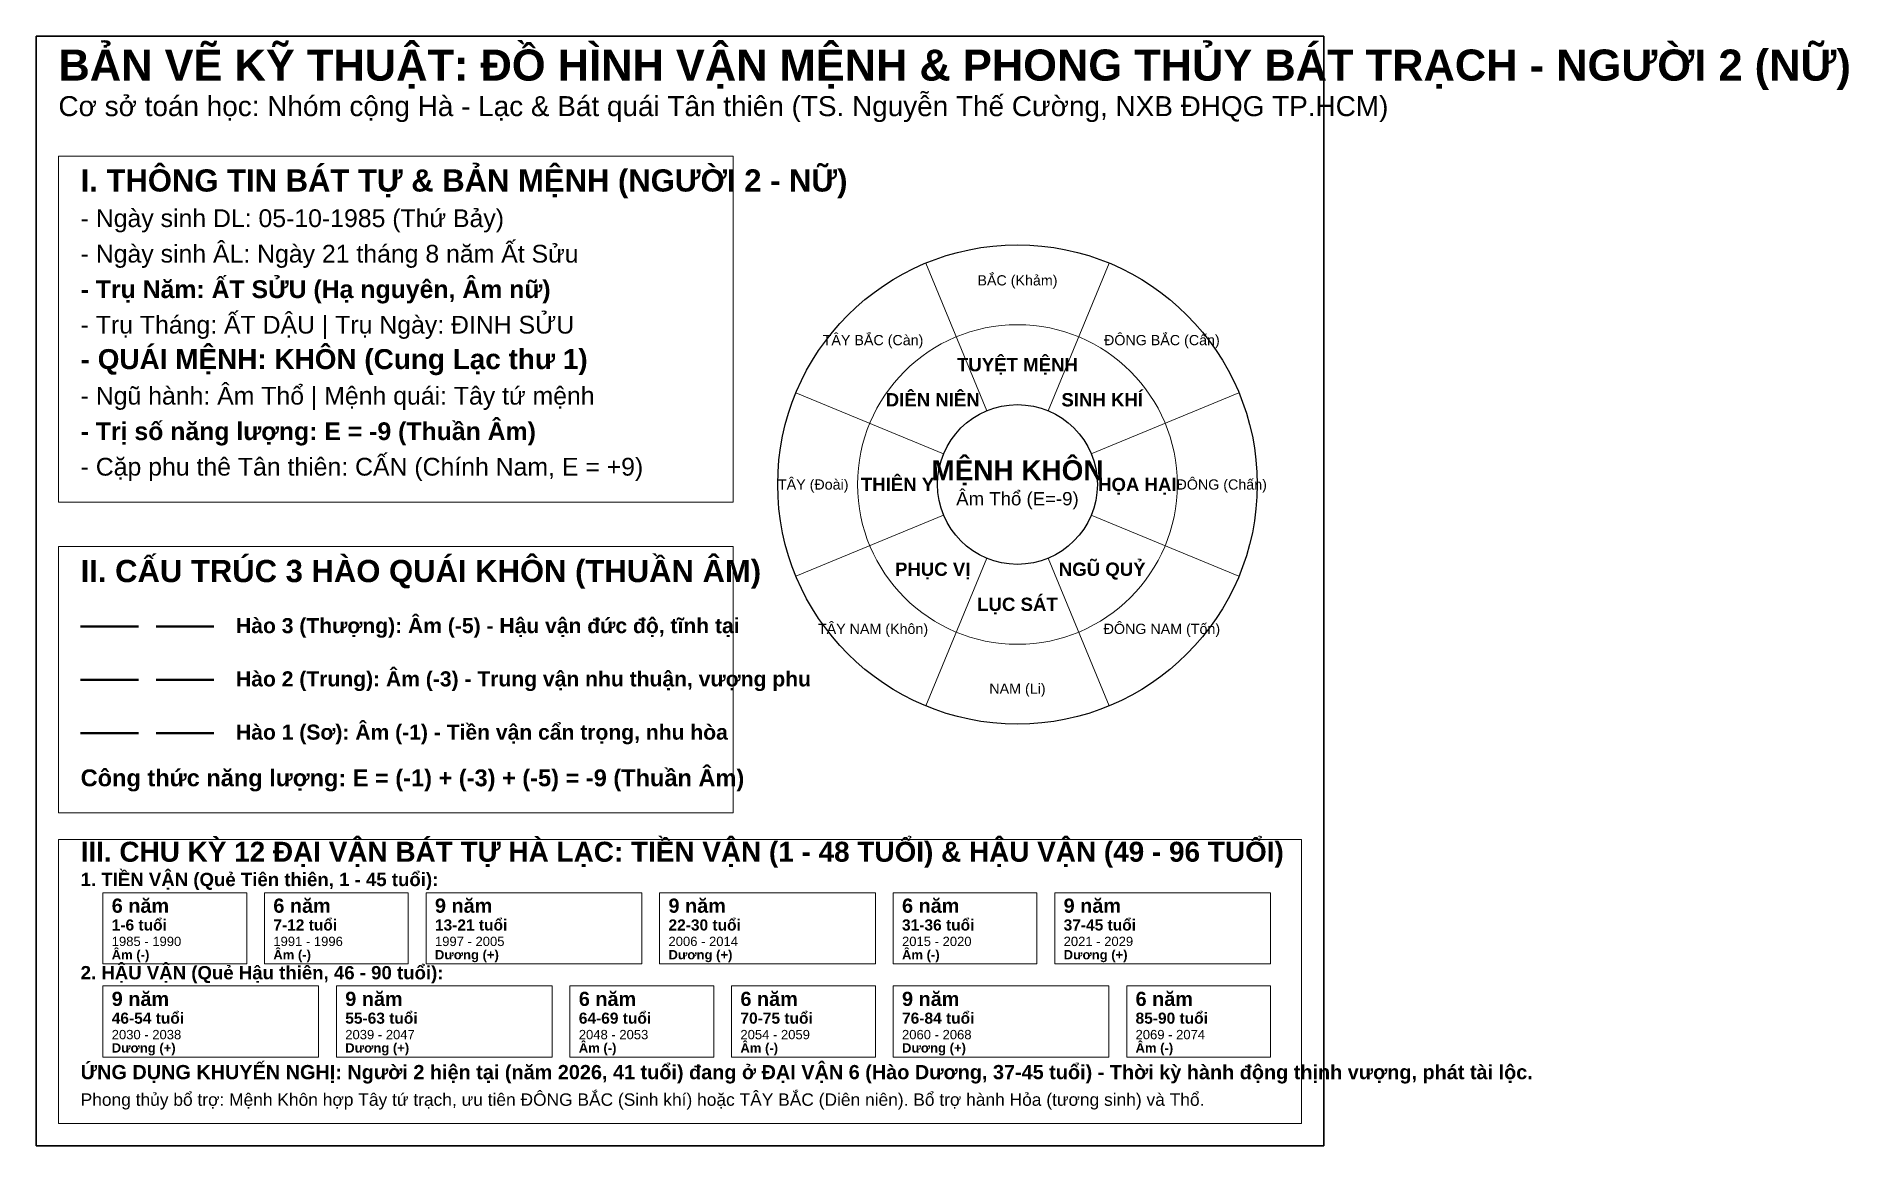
# Model space of a CAD drawing. Header units: metres. Extents: x -145 to 263, y -125 to 125.
import ezdxf
from ezdxf.enums import TextEntityAlignment as Align

# ---------------------------------------------------------------- set-up
doc = ezdxf.new("R2010")
doc.units = ezdxf.units.M
for name, color, linetype, true_color in [('CHU_THICH', 7, 'Continuous', 0x000000), ('HAO_AM', 2, 'Continuous', 0xd97706), ('HAO_DUONG', 1, 'Continuous', 0xb91c1c), ('KHUNG', 7, 'Continuous', 0x000000), ('NET_CHINH', 7, 'Continuous', 0x000000), ('SAN_CAT', 3, 'Continuous', 0x15803d), ('SAN_HUNG', 1, 'Continuous', 0xb91c1c), ('TIEU_DE', 7, 'Continuous', 0x000000)]:
    doc.layers.add(name, color=color, linetype=linetype, true_color=true_color)
doc.styles.add('VN_BOLD', font='arialbd.ttf')
doc.styles.add('VN_TEXT', font='arial.ttf')

msp = doc.modelspace()

# ---------------------------------------------------------------- linework, layer by layer
at = {"layer": 'HAO_AM', "lineweight": 50}
for p, q in [((-135, -8), (-122, -8)), ((-118, -8), (-105, -8)), ((-135, -20), (-122, -20)), ((-118, -20), (-105, -20)), ((-135, -32), (-122, -32)), ((-118, -32), (-105, -32))]:
    msp.add_line(p, q, dxfattribs=at)
at = {"layer": 'HAO_AM', "lineweight": 20}
for p, q in [((-130, -68), (-97.6, -68)), ((-130, -84), (-130, -68)), ((-97.6, -68), (-97.6, -84)), ((-93.6, -68), (-61.2, -68)), ((-93.6, -84), (-93.6, -68)), ((-61.2, -68), (-61.2, -84)), ((48, -68), (80.4, -68)), ((48, -84), (48, -68)), ((80.4, -68), (80.4, -84)), ((-97.6, -84), (-130, -84)), ((-61.2, -84), (-93.6, -84)), ((80.4, -84), (48, -84)), ((-24.8, -89), (7.6, -89)), ((-24.8, -105), (-24.8, -89)), ((7.6, -89), (7.6, -105)), ((11.6, -89), (44, -89)), ((11.6, -105), (11.6, -89)), ((44, -89), (44, -105)), ((100.6, -89), (133, -89)), ((100.6, -105), (100.6, -89)), ((133, -89), (133, -105)), ((7.6, -105), (-24.8, -105)), ((44, -105), (11.6, -105)), ((133, -105), (100.6, -105))]:
    msp.add_line(p, q, dxfattribs=at)
at = {"layer": 'HAO_DUONG', "lineweight": 20}
for p, q in [((-57.2, -68), (-8.6, -68)), ((-57.2, -84), (-57.2, -68)), ((-8.6, -68), (-8.6, -84)), ((-4.6, -68), (44, -68)), ((-4.6, -84), (-4.6, -68)), ((44, -68), (44, -84)), ((84.4, -68), (133, -68)), ((84.4, -84), (84.4, -68)), ((133, -68), (133, -84)), ((-8.6, -84), (-57.2, -84)), ((44, -84), (-4.6, -84)), ((133, -84), (84.4, -84)), ((-130, -89), (-81.4, -89)), ((-130, -105), (-130, -89)), ((-81.4, -89), (-81.4, -105)), ((-77.4, -89), (-28.8, -89)), ((-77.4, -105), (-77.4, -89)), ((-28.8, -89), (-28.8, -105)), ((48, -89), (96.6, -89)), ((48, -105), (48, -89)), ((96.6, -89), (96.6, -105)), ((-81.4, -105), (-130, -105)), ((-28.8, -105), (-77.4, -105)), ((96.6, -105), (48, -105))]:
    msp.add_line(p, q, dxfattribs=at)
at = {"layer": 'KHUNG', "lineweight": 35}
for p, q in [((-145, 125), (145, 125)), ((-145, -125), (-145, 125)), ((145, 125), (145, -125)), ((145, -125), (-145, -125))]:
    msp.add_line(p, q, dxfattribs=at)
at = {"layer": 'KHUNG', "lineweight": 20}
for p, q in [((-140, 98), (12, 98)), ((-140, 20), (-140, 98)), ((12, 98), (12, 20)), ((12, 20), (-140, 20)), ((-140, 10), (12, 10)), ((-140, -50), (-140, 10)), ((12, 10), (12, -50)), ((12, -50), (-140, -50)), ((-140, -56), (140, -56)), ((-140, -120), (-140, -56)), ((140, -56), (140, -120)), ((140, -120), (-140, -120))]:
    msp.add_line(p, q, dxfattribs=at)
at = {"layer": 'KHUNG', "lineweight": 30}
msp.add_circle((76, 24), 54, dxfattribs=at)
at = {"layer": 'NET_CHINH', "lineweight": 15}
for p, q in [((69.11, 40.63), (55.34, 73.89)), ((82.89, 40.63), (96.66, 73.89)), ((59.37, 30.89), (26.11, 44.66)), ((92.63, 30.89), (125.89, 44.66)), ((59.37, 17.11), (26.11, 3.34)), ((92.63, 17.11), (125.89, 3.34)), ((69.11, 7.37), (55.34, -25.89)), ((82.89, 7.37), (96.66, -25.89))]:
    msp.add_line(p, q, dxfattribs=at)
at = {"layer": 'NET_CHINH', "lineweight": 20}
msp.add_circle((76, 24), 36, dxfattribs=at)
at = {"layer": 'NET_CHINH', "lineweight": 25}
msp.add_circle((76, 24), 18, dxfattribs=at)

# ---------------------------------------------------------------- texts
at = {"layer": 'CHU_THICH'}
for s, height, style, p in [('Cơ sở toán học: Nhóm cộng Hà - Lạc & Bát quái Tân thiên (TS. Nguyễn Thế Cường, NXB ĐHQG TP.HCM)', 4.5, 'VN_TEXT', (-140, 107)), ('- Ngày sinh DL: 05-10-1985 (Thứ Bảy)', 4, 'VN_TEXT', (-135, 82)), ('- Ngày sinh ÂL: Ngày 21 tháng 8 năm Ất Sửu', 4, 'VN_TEXT', (-135, 74)), ('- Trụ Năm: ẤT SỬU (Hạ nguyên, Âm nữ)', 4, 'VN_BOLD', (-135, 66)), ('- Trụ Tháng: ẤT DẬU | Trụ Ngày: ĐINH SỬU', 4, 'VN_TEXT', (-135, 58)), ('- Ngũ hành: Âm Thổ | Mệnh quái: Tây tứ mệnh', 4, 'VN_TEXT', (-135, 42)), ('- Cặp phu thê Tân thiên: CẤN (Chính Nam, E = +9)', 4, 'VN_TEXT', (-135, 26)), ('1. TIỀN VẬN (Quẻ Tiên thiên, 1 - 45 tuổi):', 3, 'VN_BOLD', (-135, -66.5)), ('1-6 tuổi', 2.5, 'VN_BOLD', (-128, -76.5)), ('7-12 tuổi', 2.5, 'VN_BOLD', (-91.6, -76.5)), ('13-21 tuổi', 2.5, 'VN_BOLD', (-55.2, -76.5)), ('22-30 tuổi', 2.5, 'VN_BOLD', (-2.6, -76.5)), ('31-36 tuổi', 2.5, 'VN_BOLD', (50, -76.5)), ('37-45 tuổi', 2.5, 'VN_BOLD', (86.4, -76.5)), ('1985 - 1990', 2.1, 'VN_TEXT', (-128, -80)), ('1991 - 1996', 2.1, 'VN_TEXT', (-91.6, -80)), ('1997 - 2005', 2.1, 'VN_TEXT', (-55.2, -80)), ('2006 - 2014', 2.1, 'VN_TEXT', (-2.6, -80)), ('2015 - 2020', 2.1, 'VN_TEXT', (50, -80)), ('2021 - 2029', 2.1, 'VN_TEXT', (86.4, -80)), ('2. HẬU VẬN (Quẻ Hậu thiên, 46 - 90 tuổi):', 3, 'VN_BOLD', (-135, -87.5)), ('46-54 tuổi', 2.5, 'VN_BOLD', (-128, -97.5)), ('55-63 tuổi', 2.5, 'VN_BOLD', (-75.4, -97.5)), ('64-69 tuổi', 2.5, 'VN_BOLD', (-22.8, -97.5)), ('70-75 tuổi', 2.5, 'VN_BOLD', (13.6, -97.5)), ('76-84 tuổi', 2.5, 'VN_BOLD', (50, -97.5)), ('85-90 tuổi', 2.5, 'VN_BOLD', (102.6, -97.5)), ('2030 - 2038', 2.1, 'VN_TEXT', (-128, -101)), ('2039 - 2047', 2.1, 'VN_TEXT', (-75.4, -101)), ('2048 - 2053', 2.1, 'VN_TEXT', (-22.8, -101)), ('2054 - 2059', 2.1, 'VN_TEXT', (13.6, -101)), ('2060 - 2068', 2.1, 'VN_TEXT', (50, -101)), ('2069 - 2074', 2.1, 'VN_TEXT', (102.6, -101)), ('Phong thủy bổ trợ: Mệnh Khôn hợp Tây tứ trạch, ưu tiên ĐÔNG BẮC (Sinh khí) hoặc TÂY BẮC (Diên niên). Bổ trợ hành Hỏa (tương sinh) và Thổ.', 2.8, 'VN_TEXT', (-135, -116))]:
    msp.add_text(s, height=height, dxfattribs=dict(at, style=style)).set_placement(p)
at = {"layer": 'CHU_THICH', "style": 'VN_TEXT'}
for s, height, p in [('BẮC (Khảm)', 2.3, (76, 70)), ('TÂY BẮC (Càn)', 2.3, (43.47, 56.53)), ('ĐÔNG BẮC (Cấn)', 2.3, (108.53, 56.53)), ('TÂY (Đoài)', 2.3, (30, 24)), ('ĐÔNG (Chấn)', 2.3, (122, 24)), ('Âm Thổ (E=-9)', 3, (76, 20.8)), ('TÂY NAM (Khôn)', 2.3, (43.47, -8.53)), ('ĐÔNG NAM (Tốn)', 2.3, (108.53, -8.53)), ('NAM (Li)', 2.3, (76, -22))]:
    msp.add_text(s, height=height, dxfattribs=at).set_placement(p, align=Align.MIDDLE_CENTER)
at = {"layer": 'HAO_AM', "style": 'VN_BOLD'}
for s, height, p in [('- QUÁI MỆNH: KHÔN (Cung Lạc thư 1)', 4.5, (-135, 50)), ('- Trị số năng lượng: E = -9 (Thuần Âm)', 4, (-135, 34)), ('Hào 3 (Thượng): Âm (-5) - Hậu vận đức độ, tĩnh tại', 3.4, (-100, -9.5)), ('Hào 2 (Trung): Âm (-3) - Trung vận nhu thuận, vượng phu', 3.4, (-100, -21.5)), ('Hào 1 (Sơ): Âm (-1) - Tiền vận cẩn trọng, nhu hòa', 3.4, (-100, -33.5)), ('Công thức năng lượng: E = (-1) + (-3) + (-5) = -9 (Thuần Âm)', 3.8, (-135, -44)), ('6 năm', 3.2, (-128, -72.5)), ('6 năm', 3.2, (-91.6, -72.5)), ('6 năm', 3.2, (50, -72.5)), ('Âm (-)', 2.1, (-128, -83)), ('Âm (-)', 2.1, (-91.6, -83)), ('Âm (-)', 2.1, (50, -83)), ('6 năm', 3.2, (-22.8, -93.5)), ('6 năm', 3.2, (13.6, -93.5)), ('6 năm', 3.2, (102.6, -93.5)), ('Âm (-)', 2.1, (-22.8, -104)), ('Âm (-)', 2.1, (13.6, -104)), ('Âm (-)', 2.1, (102.6, -104))]:
    msp.add_text(s, height=height, dxfattribs=at).set_placement(p)
msp.add_text('MỆNH KHÔN', height=4.5, dxfattribs=at).set_placement((76, 27.2), align=Align.MIDDLE_CENTER)
at = {"layer": 'HAO_DUONG', "style": 'VN_BOLD'}
for s, height, p in [('9 năm', 3.2, (-55.2, -72.5)), ('9 năm', 3.2, (-2.6, -72.5)), ('9 năm', 3.2, (86.4, -72.5)), ('Dương (+)', 2.1, (-55.2, -83)), ('Dương (+)', 2.1, (-2.6, -83)), ('Dương (+)', 2.1, (86.4, -83)), ('9 năm', 3.2, (-128, -93.5)), ('9 năm', 3.2, (-75.4, -93.5)), ('9 năm', 3.2, (50, -93.5)), ('Dương (+)', 2.1, (-128, -104)), ('Dương (+)', 2.1, (-75.4, -104)), ('Dương (+)', 2.1, (50, -104))]:
    msp.add_text(s, height=height, dxfattribs=at).set_placement(p)
at = {"layer": 'SAN_CAT', "style": 'VN_BOLD'}
for s, p in [('DIÊN NIÊN', (56.91, 43.09)), ('SINH KHÍ', (95.09, 43.09)), ('THIÊN Y', (49, 24)), ('PHỤC VỊ', (56.91, 4.91))]:
    msp.add_text(s, height=3, dxfattribs=at).set_placement(p, align=Align.MIDDLE_CENTER)
msp.add_text('ỨNG DỤNG KHUYẾN NGHỊ: Người 2 hiện tại (năm 2026, 41 tuổi) đang ở ĐẠI VẬN 6 (Hào Dương, 37-45 tuổi) - Thời kỳ hành động thịnh vượng, phát tài lộc.', height=3.2, dxfattribs=at).set_placement((-135, -110))
at = {"layer": 'SAN_HUNG', "style": 'VN_BOLD'}
for s, p in [('TUYỆT MỆNH', (76, 51)), ('HỌA HẠI', (103, 24)), ('NGŨ QUỶ', (95.09, 4.91)), ('LỤC SÁT', (76, -3))]:
    msp.add_text(s, height=3, dxfattribs=at).set_placement(p, align=Align.MIDDLE_CENTER)
at = {"layer": 'TIEU_DE', "style": 'VN_BOLD'}
for s, height, p in [('BẢN VẼ KỸ THUẬT: ĐỒ HÌNH VẬN MỆNH & PHONG THỦY BÁT TRẠCH - NGƯỜI 2 (NỮ)', 7, (-140, 115)), ('I. THÔNG TIN BÁT TỰ & BẢN MỆNH (NGƯỜI 2 - NỮ)', 5, (-135, 90)), ('II. CẤU TRÚC 3 HÀO QUÁI KHÔN (THUẦN ÂM)', 5, (-135, 2)), ('III. CHU KỲ 12 ĐẠI VẬN BÁT TỰ HÀ LẠC: TIỀN VẬN (1 - 48 TUỔI) & HẬU VẬN (49 - 96 TUỔI)', 4.5, (-135, -61))]:
    msp.add_text(s, height=height, dxfattribs=at).set_placement(p)

doc.saveas('drawing.dxf')
